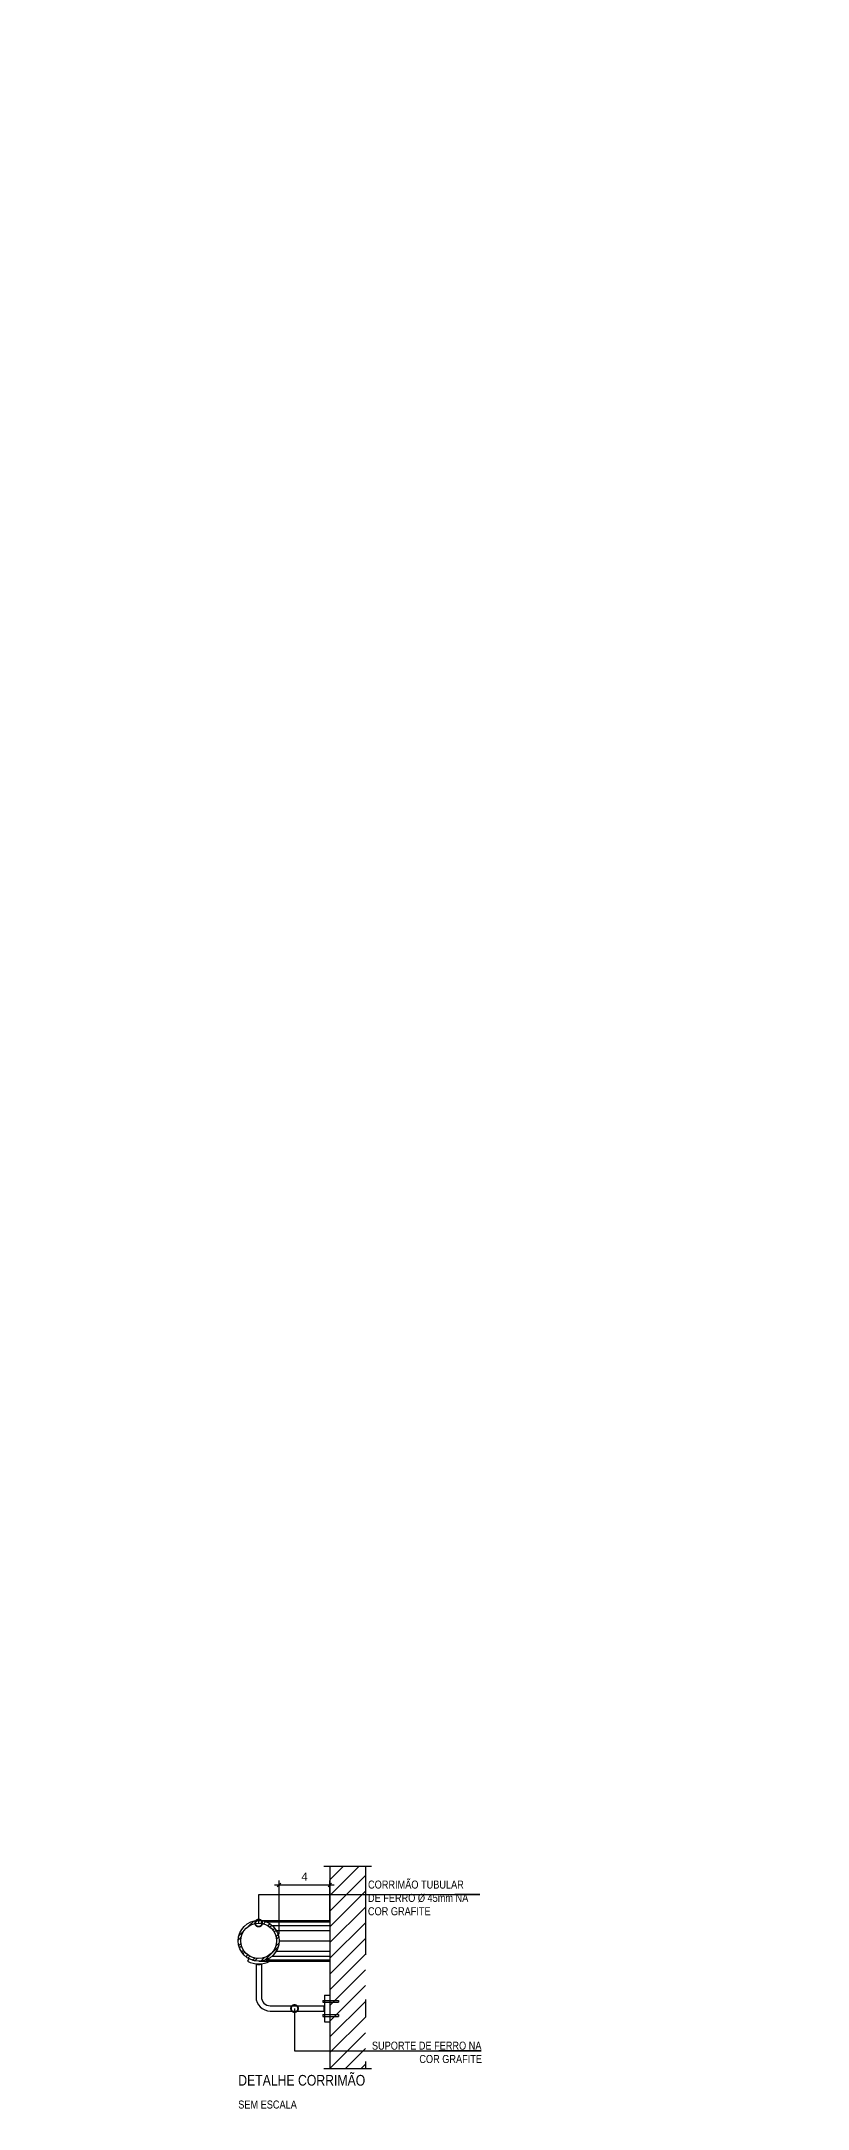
# Model space of a CAD drawing. Header units: metres. Extents: x 8 to 38.7, y -6.4 to 5.4.
# Drawn here: x 16.6 to 20.91, y -6.23 to 5.4 of the extents above; entities that cross this region are included whole.
import ezdxf
from ezdxf.xclip import XClip

# ---------------------------------------------------------------- set-up
doc = ezdxf.new("R2010")
doc.units = ezdxf.units.M
doc.header["$XCLIPFRAME"] = 0
doc.header["$PDMODE"] = 35
for name, pattern in [('8231-CRF-1$0$DASHDOT', [1, 0.5, -0.25, 0, -0.25]), ('8231-CRF-1$0$HIDDEN', [0.375, 0.25, -0.125]), ('ESTILO_TQS_0004', [1.12, 0.5, -0.2, 0.01, -0.2, 0.01, -0.2])]:
    doc.linetypes.add(name, pattern=pattern)
for name, color, linetype in [('205', 232, 'ESTILO_TQS_0004'), ('3', 2, 'Continuous'), ('4', 2, 'Continuous'), ('ARQ-DIM', 2, 'Continuous'), ('ARQ-SIM', 1, 'Continuous'), ('ARQ-TXT', 2, 'Continuous')]:
    doc.layers.add(name, color=color, linetype=linetype)
doc.styles.add('8231-CRF-1$0$r80-e25', font='romans.shx', dxfattribs={"height": 0.05})
doc.styles.add('Adesa', font='ARIALN.TTF')
doc.styles.add('Arial', font='arial.ttf')
doc.dimstyles.new('8231-CRF-1$0$25', dxfattribs={"dimtxt": 0.01, "dimasz": 0.0505, "dimexe": 0.022, "dimexo": 0.0295, "dimgap": 0.012, "dimtad": 1, "dimzin": 4, "dimdsep": 46, "dimtxsty": '8231-CRF-1$0$r80-e25', "dimblk1": '8231-CRF-1$0$_DOTSMALL', "dimblk2": '8231-CRF-1$0$_DOTSMALL', "dimsah": 1, "dimcen": 0.1, "dimdle": 0.0275, "dimclrd": 1, "dimclre": 1, "dimclrt": 3, "dimadec": 0, "dimazin": 0, "dimtfac": 1, "dimtix": 1, "dimtmove": 2, "dimatfit": 3, "dimldrblk": '8231-CRF-1$0$_DOTSMALL', "dimfxl": 1, "dimtolj": 1, "dimtzin": 4, "dimarcsym": 0})
doc.dimstyles.new('D25', dxfattribs={"dimscale": 0.25, "dimtxt": 0.18, "dimasz": 0.08, "dimexe": 0.1, "dimexo": 0.15, "dimgap": 0.1, "dimtad": 3, "dimdec": 1, "dimlfac": 100, "dimzin": 12, "dimtxsty": 'Arial', "dimblk": 'OBLIQUE', "dimcen": 0.1, "dimdle": 0.1, "dimclrd": 1, "dimclre": 1, "dimclrt": 2, "dimaunit": 1, "dimadec": 0, "dimazin": 0, "dimtfac": 1, "dimtdec": 1, "dimtix": 1, "dimtmove": 2, "dimatfit": 3, "dimldrblk": 'OBLIQUE', "dimfxl": 1, "dimtolj": 1, "dimtzin": 0, "dimarcsym": 0})

# ---------------------------------------------------------------- blocks, each defined once
blk = doc.blocks.new('est-ex-11-dps-r00')
at = {"layer": '3'}
h = blk.add_hatch(color=8, dxfattribs=at)
h.dxf.hatch_style = 1
h.paths.add_polyline_path([(-232.004486, -395.998796), (719.496112, -396.003017), (719.496112, -409.003017), (473.006123, -409.003017), (473.006123, -541.00374), (459.996043, -541.00374), (459.996043, -409.002436), (12.995548, -409.002436), (12.995548, -937.000989), (-251.979379, -937.000989), (-251.979379, -924.007258), (-232.004327, -924.007258), (-232.004327, -855.00029), (-213.00434, -855.00029), (-213.00434, -924.000989), (-0.004452, -924.000989), (-0.004452, -414.999045), (-213.004452, -414.999045), (-213.004452, -481.999806), (-232.004486, -481.999806)])
h.paths.add_polyline_path([(719.496112, -244.999631), (-57.501936, -244.996565), (-57.501936, -225.996565), (0, -225.996565), (0, 0), (-236.004459, 0), (-236.004459, -245.001184), (-249.004459, -245.001184), (-249.004459, 12.999153), (-0.000305, 12.999153), (-0.000305, 282.997758), (-504.003335, 282.997758), (-504.003335, -245.001184), (-517.003335, -245.001184), (-517.003335, 295.998453), (12.994618, 295.998453), (12.994618, -232.000212), (459.996043, -232.000212), (459.996043, -99.998908), (472.996043, -99.998908), (472.996043, -231.999631), (719.496112, -231.999631)])
h.paths.add_polyline_path([(-993.00031, -541.00374), (-993.00031, -409.003017), (-1239.500379, -409.003017), (-1239.500379, -396.003017), (-520.003335, -396.002991), (-520.003335, -409.002991), (-980.00031, -409.002436), (-980.00031, -541.00374)])
h.paths.add_polyline_path([(-2253.500545, -245.000956), (-2253.500545, -232.000956), (-2008.001965, -232.000956), (-2008.001965, -100.000255), (-1995.001965, -100.000255), (-1995.001965, -232.000655), (-1547.999687, -232.000655), (-1547.999687, 77.996564), (-1534.999687, 77.996564), (-1534.999687, -183.000162), (-1385.510847, -183.000162), (-1385.510847, -195.99998), (-1534.999687, -195.99998), (-1534.999687, -245.000515), (-2253.500545, -245.000515)])
h.paths.add_polyline_path([(-2253.500545, -396.001692), (-1534.999904, -396.002133), (-1534.999904, -445.002668), (-1385.510832, -445.002668), (-1385.510832, -458.002486), (-1534.999904, -458.002486), (-1534.999904, -718.997619), (-1547.999904, -718.997619), (-1547.999904, -409.001461), (-1995.001777, -409.001461), (-1995.001777, -540.99621), (-2008.001965, -540.99621), (-2008.001965, -409.001316), (-2253.500545, -409.001316)])
h.paths.add_polyline_path([(-2399.510997, -445.004573), (-2561.999822, -445.004573), (-2561.999822, -718.997885), (-2548.999822, -718.997885), (-2548.999822, -458.004573), (-2399.510997, -458.004573), (-2399.510997, -445.004803)])
h.paths.add_polyline_path([(1027.995404, -445.001113), (865.506331, -445.001113), (865.506331, -458.001113), (1014.995404, -458.001113), (1014.995404, -718.997491), (1027.995404, -718.997491)])
h.paths.add_polyline_path([(-520.003335, -244.999631), (-520.003335, -232.000212), (-980.00031, -232.000212), (-980.00031, -99.998908), (-993.00031, -99.998908), (-993.00031, -231.999631), (-1239.500379, -231.999631), (-1239.500379, -244.999631)])
h.paths.add_polyline_path([(1245.999783, -327.001325), (1689.007686, -327.001325), (1689.007686, -314.001325), (1245.999783, -314.001325)])
h.paths.add_polyline_path([(-2561.999343, 77.995239), (-2561.999343, -195.997845), (-2399.510997, -195.997845), (-2399.510997, -182.997845), (-2548.999343, -182.997845), (-2548.999343, 77.995239), (-2561.999822, 77.995239)])
h.paths.add_polyline_path([(1027.995156, -196.001535), (1027.995156, 77.998295), (1014.995156, 77.998295), (1014.995156, -183.001611), (865.506331, -183.001611), (865.506331, -196.001535)])
h.paths.add_polyline_path([(-3223.007243, -327.001325), (-2779.99934, -327.001325), (-2779.99934, -314.001325), (-3223.007243, -314.001325)])
h.paths.add_polyline_path([(-517.003335, -937.001848), (-352.982201, -937.001848), (-352.982201, -924.001848), (-504.003335, -924.001848), (-504.003335, -395.998796), (-517.003335, -395.998796)])
h.paths.add_polyline_path([(1015.01125, -327.001325), (1155.51125, -327.001325), (1155.51125, -314.001325), (1015.01125, -314.001325)])
h.paths.add_polyline_path([(-2689.510807, -327.001325), (-2549.010807, -327.001325), (-2549.010807, -314.001325), (-2689.510807, -314.001325)])
at = {"layer": '4'}
h = blk.add_hatch(color=8, dxfattribs=at)
h.dxf.hatch_style = 1
h.paths.add_polyline_path([(870.51125, -327.001325), (1015.01125, -327.001325), (1015.01125, -314.001325), (870.51125, -314.001325)])
h.paths.add_polyline_path([(1517.998246, -449.002012), (1531.000227, -449.002012), (1531.000227, -327.001324), (1517.998246, -327.001324)])
h.paths.add_polyline_path([(1689.007686, -327.001325), (1803.000199, -327.001325), (1803.000199, -314.002172), (1689.007686, -314.002172)])
h.paths.add_polyline_path([(1518.002686, -314.002172), (1531.002686, -314.002172), (1531.002686, -192.002332), (1518.002686, -192.002332)])
h.paths.add_polyline_path([(-3065.002243, -314.002172), (-3052.002243, -314.002172), (-3052.002243, -192.002332), (-3065.002243, -192.002332)])
h.paths.add_polyline_path([(-3064.999784, -449.002012), (-3051.997803, -449.002012), (-3051.997803, -327.002172), (-3064.999784, -327.002172)])
h.paths.add_polyline_path([(-3336.999755, -327.001324), (-3223.007243, -327.001324), (-3223.007243, -314.001325), (-3336.999755, -314.001325)])
h.paths.add_polyline_path([(-2549.010807, -327.001325), (-2404.510807, -327.001325), (-2404.510807, -314.001325), (-2549.010807, -314.001325)])
h.paths.add_polyline_path([(74.532066, -924.005286), (12.995548, -924.005286), (12.995548, -937.000989), (74.532066, -937.000989)])
h.paths.add_polyline_path([(-1372.998858, -46.500032), (-1359.998858, -46.500032), (-1359.998858, 165.999968), (-1372.998858, 165.999968)])
h.paths.add_polyline_path([(-2548.999822, -718.997885), (-2561.999822, -718.997885), (-2561.999822, -936.998934), (-2548.999822, -936.998934)])
h.paths.add_polyline_path([(-2561.999822, -445.004573), (-2634.999822, -445.004573), (-2634.999822, -458.001295), (-2561.999822, -458.001295)])
h.paths.add_polyline_path([(-1112.000061, 295.99876), (-1112.000061, 152.998767), (-1099.000187, 152.998767), (-1099.000187, 282.998799), (-1029.069445, 282.998799), (-1029.069445, 295.99876)])
h.paths.add_polyline_path([(-2736.996513, -763.91298), (-2723.996513, -763.91298), (-2723.996513, -620.91298), (-2736.996513, -620.91298)])
h.paths.add_polyline_path([(-2736.996513, -20.089668), (-2723.996513, -20.089668), (-2723.996513, 122.910332), (-2736.996513, 122.910332)])
h.paths.add_polyline_path([(1027.995404, -718.997491), (1014.995404, -718.997491), (1014.995404, -936.998627), (1027.995404, -936.998627)])
h.paths.add_polyline_path([(1101.995156, -445.001113), (1027.995404, -445.001113), (1027.995404, -457.997884), (1101.995156, -457.997884)])
h.paths.add_polyline_path([(2138.000201, -253.001325), (2125.000197, -253.001325), (2125.000197, -314.001325), (1853.000199, -314.001325), (1853.000199, -327.001324), (2125.000219, -327.001324), (2125.000219, -388.001325), (2138.000201, -388.001325)])
h.paths.add_polyline_path([(592.000796, 295.99876), (509.070038, 295.99876), (509.070038, 282.998799), (579.00078, 282.998799), (579.00078, 152.998392), (592.00078, 152.998392), (592.00078, 295.99876)])
h.paths.add_polyline_path([(592.000796, -937.001408), (592.000796, -794.000771), (579.000796, -794.000771), (579.000796, -924.001447), (509.070053, -924.001447), (509.070053, -937.001408), (592.000811, -937.001408)])
h.paths.add_polyline_path([(-2126.000352, -937.001408), (-2043.069595, -937.001408), (-2043.069595, -924.001447), (-2113.000337, -924.001447), (-2113.000337, -794.001191), (-2126.000337, -794.001191), (-2126.000337, -937.001408)])
h.paths.add_polyline_path([(839.999696, -46.499368), (852.999696, -46.499368), (852.999696, 166.000632), (839.999696, 166.000632)])
h.paths.add_polyline_path([(839.999696, -807.00328), (852.999696, -807.00328), (852.999696, -594.50328), (839.999696, -594.50328)])
h.paths.add_polyline_path([(-2386.999253, -807.00328), (-2373.999253, -807.00328), (-2373.999253, -594.50328), (-2386.999253, -594.50328)])
h.paths.add_polyline_path([(1189.996956, -763.91298), (1202.996956, -763.91298), (1202.996956, -620.91298), (1189.996956, -620.91298)])
h.paths.add_polyline_path([(1189.996956, -20.089668), (1202.996956, -20.089668), (1202.996956, 122.910332), (1189.996956, 122.910332)])
h.paths.add_polyline_path([(-2984.999916, -914.001323), (-2984.999916, -750.999946), (-2997.999778, -750.999946), (-2997.999778, -900.997727), (-3045.999778, -900.997727), (-3045.999778, -914.001323)])
h.paths.add_polyline_path([(1451.000359, 272.998675), (1451.000359, 109.997373), (1464.000222, 109.997373), (1464.000222, 259.995079), (1512.000221, 259.995079), (1512.000221, 272.998675)])
h.paths.add_polyline_path([(1451.000359, -914.001323), (1512.000221, -914.001323), (1512.000221, -900.997727), (1464.000222, -900.997727), (1464.000222, -751.000021), (1451.000359, -751.000021)])
h.paths.add_polyline_path([(-878.069286, -937.00153), (-745.536564, -937.00153), (-745.536564, -923.999823), (-786.000045, -923.999823), (-786.000045, -624.003488), (-799.000045, -624.003488), (-799.000045, -924.001237), (-878.06927, -924.001237), (-878.06927, -937.00153)])
h.paths.add_polyline_path([(-1372.998858, -807.001266), (-1359.998858, -807.001266), (-1359.998858, -594.501266), (-1372.998858, -594.501266)])
h.paths.add_polyline_path([(-1099.000046, -794.001415), (-1111.99992, -794.001415), (-1111.99992, -937.001408), (-1029.069303, -937.001408), (-1029.069303, -924.001447), (-1099.000046, -924.001447)])
h.paths.add_polyline_path([(-878.069286, 295.998882), (-878.069286, 282.998589), (-799.000061, 282.998589), (-799.000061, -16.99916), (-786.000061, -16.99916), (-786.000061, 282.997175), (-745.53658, 282.997175), (-745.53658, 295.998882), (-878.069302, 295.998882)])
h.paths.add_polyline_path([(-2561.999366, -183.001307), (-2635.999822, -183.001307), (-2635.999822, -196.001304), (-2561.999343, -195.997845)])
h.paths.add_polyline_path([(-2549.004314, 295.991967), (-2561.999366, 295.991967), (-2561.999366, 77.995239), (-2549.004314, 77.995239)])
h.paths.add_polyline_path([(-520.003335, -937.002591), (-520.003335, -409.002981), (-533.003335, -409.002981), (-533.003335, -924.002648), (-594.536549, -924.002648), (-594.536549, -937.002648), (-520.003335, -937.002648)])
h.paths.add_polyline_path([(1736.995331, -914.001323), (1736.995331, -901.001351), (1729.988975, -901.001351), (1729.988975, -569.001318), (1716.988975, -569.001318), (1716.988975, -901.001351), (1662.988975, -901.001351), (1662.988975, -914.001323), (1736.989194, -914.001323)])
h.paths.add_polyline_path([(1797.998392, -914.001296), (1910.998392, -914.001296), (1910.998392, -901.001323), (1797.998392, -901.001323)])
h.paths.add_polyline_path([(2137.995113, -914.001323), (2137.995113, -539.001566), (2124.995113, -539.001566), (2124.995113, -901.001323), (2061.998395, -901.001323), (2061.998395, -914.001323)])
h.paths.add_polyline_path([(1101.995156, -183.004764), (1027.995156, -183.004764), (1027.995156, -196.001535), (1101.995156, -196.001535)])
h.paths.add_polyline_path([(1027.995156, 295.998392), (1014.995156, 295.998392), (1014.995156, 77.998295), (1027.995156, 77.998295)])
h.paths.add_polyline_path([(1736.995331, 272.998675), (1662.995113, 272.998675), (1662.995113, 259.998703), (1716.995113, 259.998703), (1716.995113, -72.00133), (1729.995113, -72.00133), (1729.995113, 259.998703), (1737.001468, 259.998703), (1737.001468, 272.998675)])
h.paths.add_polyline_path([(1797.998392, 259.998675), (1910.998392, 259.998675), (1910.998392, 272.998648), (1797.998392, 272.998648)])
edge = h.paths.add_edge_path()
edge.add_line((2137.995113, 272.998675), (2061.998393, 272.998675))
edge.add_line((2061.998393, 272.998675), (2061.998393, 259.998675))
edge.add_line((2061.998393, 259.998675), (2124.99511, 259.998675))
edge.add_line((2124.99511, 259.998675), (2124.99511, -102.001082))
edge.add_line((2124.99511, -102.001082), (2137.99511, -102.001082))
edge.add_line((2137.99511, -102.001082), (2137.99511, 272.998675))
h.paths.add_polyline_path([(358.065018, -937.00153), (358.065018, -924.001613), (278.996063, -924.001613), (278.996063, -624.003488), (265.996063, -624.003488), (265.996063, -924.000199), (225.532312, -924.000199), (225.532312, -937.00153), (358.065034, -937.00153)])
h.paths.add_polyline_path([(358.065018, 295.998882), (225.532296, 295.998882), (225.532296, 282.997551), (265.996047, 282.997551), (265.996047, -16.99916), (278.996047, -16.99916), (278.996047, 282.998965), (358.065003, 282.998965), (358.065003, 295.998882)])
h.paths.add_polyline_path([(-1534.999904, -718.997619), (-1547.999935, -718.997619), (-1547.999672, -924.00172), (-1608.536714, -924.00172), (-1608.53673, -937.001381), (-1482.999904, -937.001381), (-1482.999904, -924.002611), (-1534.999904, -924.002611)])
h.paths.add_polyline_path([(-1892.069467, -937.00153), (-1759.536745, -937.00153), (-1759.536745, -923.999823), (-1802.000496, -923.999823), (-1802.000496, -624.003488), (-1815.000496, -624.003488), (-1815.000496, -924.001237), (-1892.069452, -924.001237), (-1892.069452, -937.00153)])
h.paths.add_polyline_path([(-3270.99386, -914.001323), (-3196.993641, -914.001323), (-3196.993641, -900.998962), (-3250.993641, -900.998962), (-3250.993641, -569.001318), (-3263.993641, -569.001318), (-3263.993641, -900.998962), (-3270.999997, -900.998962), (-3270.999997, -914.001323)])
h.paths.add_polyline_path([(-3445.003058, -914.001296), (-3332.003058, -914.001296), (-3332.003058, -900.998934), (-3445.003058, -900.998934)])
h.paths.add_polyline_path([(-3671.999781, -914.001323), (-3596.003061, -914.001323), (-3596.003061, -900.998934), (-3658.999778, -900.998934), (-3658.999778, -539.001566), (-3671.999778, -539.001566)])
h.paths.add_polyline_path([(74.531441, 295.998453), (12.994618, 295.998453), (12.994618, 282.998733), (74.531441, 282.998733)])
h.paths.add_polyline_path([(-520.003335, 296), (-594.536549, 296), (-594.536549, 283), (-533.003335, 283), (-533.003335, -231.999657), (-520.003335, -231.999657), (-520.003335, 295.999943)])
h.paths.add_polyline_path([(-3658.999753, -253.001325), (-3671.999758, -253.001325), (-3671.999758, -388.001325), (-3658.999775, -388.001325), (-3658.999775, -327.001324), (-3386.999755, -327.001324), (-3386.999755, -314.001325), (-3658.999753, -314.001325)])
h.paths.add_polyline_path([(-1482.999919, 295.998733), (-1608.53673, 295.998733), (-1608.53673, 282.999072), (-1547.999687, 282.999072), (-1547.999687, 77.996564), (-1534.999919, 77.996564), (-1534.999919, 282.999963), (-1482.999919, 282.999963)])
h.paths.add_polyline_path([(-2126.000352, 295.99876), (-2126.000352, 152.998767), (-2113.000352, 152.998767), (-2113.000352, 282.99876), (-2043.06961, 282.99876), (-2043.06961, 295.99876)])
h.paths.add_polyline_path([(-2386.999253, 11.500632), (-2373.999253, 11.500632), (-2373.999253, 166.000632), (-2386.999253, 166.000632)])
h.paths.add_polyline_path([(-2984.999916, 272.998675), (-3045.999916, 272.998675), (-3045.999916, 259.998675), (-2997.999916, 259.998675), (-2997.999916, 109.998591), (-2984.999916, 109.998591)])
h.paths.add_polyline_path([(-3270.999997, 272.998675), (-3270.999997, 259.996314), (-3263.993641, 259.996314), (-3263.993641, -72.00133), (-3250.993641, -72.00133), (-3250.993641, 259.996314), (-3196.993641, 259.996314), (-3196.993641, 272.998675), (-3270.99386, 272.998675)])
h.paths.add_polyline_path([(-3445.003058, 259.996286), (-3332.003058, 259.996286), (-3332.003058, 272.998648), (-3445.003058, 272.998648)])
h.paths.add_polyline_path([(-3671.999778, 272.998675), (-3671.999778, -102.001082), (-3658.999778, -102.001082), (-3658.999778, 259.996286), (-3596.003061, 259.996286), (-3596.003061, 272.998675)])
h.paths.add_polyline_path([(-1815.007394, 30.00084), (-1802.007394, 30.00084), (-1802.007394, 188.50084), (-1815.007394, 188.50084)])
h.paths.add_polyline_path([(-1892.036745, 282.997514), (-1759.536745, 282.997514), (-1759.536745, 295.997514), (-1892.036745, 295.997514)])
at = {"layer": '205'}
blk.add_line((-3872.588223, -320.501324), (2278.789691, -320.501324), dxfattribs=at)
blk = doc.blocks.new('*X198')
at = {"color": 0}
for p, q in [((15.24, 8.16), (15.41, 8.34)), ((15.27, 8.37), (15.56, 8.67)), ((15.81, 8.92), (16.11, 9.21)), ((16.14, 9.07), (16.32, 9.24)), ((16.51, 9.09), (16.64, 9.22)), ((16.66, 9.06), (16.78, 9.18)), ((16.9, 8.95), (17.01, 9.06)), ((17.01, 8.88), (17.12, 8.98)), ((17.18, 8.7), (17.29, 8.8)), ((17.25, 8.59), (17.36, 8.7)), ((17.35, 8.34), (17.47, 8.46)), ((17.38, 8.19), (17.51, 8.32)), ((15.26, 7.84), (15.39, 7.97)), ((15.3, 7.7), (15.42, 7.82)), ((15.42, 7.47), (15.53, 7.58)), ((15.5, 7.36), (15.6, 7.47)), ((15.68, 7.19), (15.78, 7.3)), ((15.78, 7.12), (15.89, 7.23)), ((16.02, 7.01), (16.14, 7.13)), ((16.16, 6.97), (16.29, 7.1)), ((16.5, 6.95), (16.69, 7.14)), ((16.72, 7), (17.48, 7.76)), ((17.34, 7.79), (17.53, 7.98))]:
    blk.add_line(p, q, dxfattribs=at)
blk = doc.blocks.new('_Oblique')
at = {"color": 0, "linetype": 'ByBlock', "lineweight": -2}
blk.add_line((-0.5, -0.5), (0.5, 0.5), dxfattribs=at)
blk = doc.blocks.new('*D224')
at = {"layer": 'ARQ-DIM', "color": 1, "lineweight": -2, "transparency": 16777216}
for p, q in [((17.909, -4.972), (18.244, -4.972)), ((17.934, -5.249), (17.934, -4.947)), ((18.219, -5.169), (18.219, -4.947))]:
    blk.add_line(p, q, dxfattribs=at)
at = {"layer": 'Defpoints', "color": 0, "transparency": 16777216}
for p in [(18.219, -4.972), (18.219, -5.207), (17.934, -5.286)]:
    blk.add_point(p, dxfattribs=at)
at = {"layer": 'ARQ-DIM', "color": 1, "lineweight": -2, "transparency": 16777216, "xscale": 0.02, "yscale": 0.02, "zscale": 0.02, "rotation": 180}
blk.add_blockref('_Oblique', (17.934, -4.972), dxfattribs=at)
at = {"layer": 'ARQ-DIM', "color": 1, "lineweight": -2, "transparency": 16777216, "xscale": 0.02, "yscale": 0.02, "zscale": 0.02}
blk.add_blockref('_Oblique', (18.219, -4.972), dxfattribs=at)
at = {"layer": 'ARQ-DIM', "color": 2, "transparency": 16777216, "insert": (18.077, -4.925), "char_height": 0.045, "attachment_point": 5, "style": 'Arial'}
blk.add_mtext('\\A1;4', dxfattribs=at)
blk = doc.blocks.new('8231-CRF-1$0$_DOTSMALL')
at = {"color": 0, "linetype": 'ByBlock', "const_width": 0.5}
blk.add_lwpolyline([(-0.0625, 0, 1), (0.0625, 0, 1)], format="xyb", close=True, dxfattribs=at)

msp = doc.modelspace()

# ---------------------------------------------------------------- hatches: boundary and pattern name
h = msp.add_hatch()
h.set_pattern_fill('ANSI31', color=2, scale=0.5, style=0)
h.set_pattern_definition([(45, (18.21927, -6.00338), (-0.0441942, 0.0441942), [])])
h.paths.add_polyline_path([(18.41927, -4.86575), (18.21927, -4.86575), (18.21927, -6.00338), (18.41927, -6.00338)])

# ---------------------------------------------------------------- linework, layer by layer
at = {"color": 5}
msp.add_line((18.21927, -4.86575), (18.21927, -6.00338), dxfattribs=at)
for p, q in [((17.81927, -5.17122), (18.21927, -5.17122)), ((18.21927, -5.17122), (18.21927, -5.40122)), ((17.81927, -5.40122), (18.21927, -5.40122))]:
    msp.add_line(p, q)
at = {"color": 1}
for p, q in [((17.86126, -5.17916), (18.21927, -5.17916)), ((17.89467, -5.19939), (18.21927, -5.19939)), ((17.91847, -5.22805), (18.21927, -5.22805)), ((17.91847, -5.34438), (18.21927, -5.34438)), ((17.93427, -5.28622), (18.21927, -5.28622)), ((17.86126, -5.39328), (18.21927, -5.39328)), ((17.89467, -5.37304), (18.21927, -5.37304)), ((18.26803, -5.62122), (18.26803, -5.63122)), ((18.2686, -5.70122), (18.2686, -5.71122))]:
    msp.add_line(p, q, dxfattribs=at)
at = {"color": 2}
for p, q in [((17.76454, -5.38669), (17.75708, -5.40038)), ((17.80427, -5.41535), (17.80427, -5.60122)), ((17.80527, -5.41546), (17.80527, -5.41848)), ((17.80627, -5.41557), (17.80627, -5.41858)), ((17.80727, -5.41566), (17.80727, -5.41868)), ((17.80827, -5.41575), (17.80827, -5.41876)), ((17.80927, -5.41583), (17.80927, -5.41884)), ((17.81027, -5.41591), (17.81027, -5.41891)), ((17.81127, -5.41597), (17.81127, -5.41898)), ((17.81227, -5.41603), (17.81227, -5.41903)), ((17.81327, -5.41608), (17.81327, -5.41908)), ((17.81427, -5.41612), (17.81427, -5.41912)), ((17.81527, -5.41616), (17.81527, -5.41916)), ((17.81627, -5.41618), (17.81627, -5.41918)), ((17.81727, -5.4162), (17.81727, -5.4192)), ((17.81827, -5.41621), (17.81827, -5.41921)), ((17.81927, -5.41622), (17.81927, -5.41922)), ((17.82027, -5.41621), (17.82027, -5.41921)), ((17.82127, -5.4162), (17.82127, -5.4192)), ((17.82227, -5.41618), (17.82227, -5.41918)), ((17.82327, -5.41616), (17.82327, -5.41916)), ((17.82427, -5.41612), (17.82427, -5.41912)), ((17.82527, -5.41608), (17.82527, -5.41908)), ((17.82627, -5.41603), (17.82627, -5.41903)), ((17.82727, -5.41597), (17.82727, -5.41898)), ((17.82827, -5.41591), (17.82827, -5.41891)), ((17.82927, -5.41583), (17.82927, -5.41884)), ((17.83027, -5.41575), (17.83027, -5.41876)), ((17.83127, -5.41566), (17.83127, -5.41868)), ((17.83227, -5.41557), (17.83227, -5.41858)), ((17.83327, -5.41546), (17.83327, -5.41848)), ((17.83427, -5.41535), (17.83427, -5.60122)), ((17.83427, -5.41535), (17.83427, -5.60122)), ((17.874, -5.38669), (17.88145, -5.40038)), ((17.88427, -5.65122), (18.18927, -5.65122)), ((17.88427, -5.65122), (18.18927, -5.65122)), ((17.88427, -5.68122), (18.18927, -5.68122)), ((18.17927, -5.62122), (18.18927, -5.62122)), ((18.17927, -5.62122), (18.17927, -5.63122)), ((18.17927, -5.63122), (18.18927, -5.63122)), ((18.18627, -5.65122), (18.18627, -5.68122)), ((18.18627, -5.65222), (18.18927, -5.65222)), ((18.18627, -5.65322), (18.18927, -5.65322)), ((18.18627, -5.65422), (18.18927, -5.65422)), ((18.18627, -5.65522), (18.18927, -5.65522)), ((18.18627, -5.65622), (18.18927, -5.65622)), ((18.18627, -5.65722), (18.18927, -5.65722)), ((18.18627, -5.65822), (18.18927, -5.65822)), ((18.18627, -5.65922), (18.18927, -5.65922)), ((18.18627, -5.66022), (18.18927, -5.66022)), ((18.18627, -5.66122), (18.18927, -5.66122)), ((18.18627, -5.66222), (18.18927, -5.66222)), ((18.18627, -5.66322), (18.18927, -5.66322)), ((18.18627, -5.66422), (18.18927, -5.66422)), ((18.18627, -5.66522), (18.18927, -5.66522)), ((18.18627, -5.66622), (18.18927, -5.66622)), ((18.18627, -5.66722), (18.18927, -5.66722)), ((18.18627, -5.66822), (18.18927, -5.66822)), ((18.18627, -5.66922), (18.18927, -5.66922)), ((18.18627, -5.67022), (18.18927, -5.67022)), ((18.18627, -5.67122), (18.18927, -5.67122)), ((18.18627, -5.67222), (18.18927, -5.67222)), ((18.18627, -5.67322), (18.18927, -5.67322)), ((18.18627, -5.67422), (18.18927, -5.67422)), ((18.18627, -5.67522), (18.18927, -5.67522)), ((18.18627, -5.67622), (18.18927, -5.67622)), ((18.18627, -5.67722), (18.18927, -5.67722)), ((18.18627, -5.67822), (18.18927, -5.67822)), ((18.18627, -5.67922), (18.18927, -5.67922)), ((18.18627, -5.68022), (18.18927, -5.68022)), ((18.18927, -5.59122), (18.18927, -5.74122)), ((18.18927, -5.59122), (18.21927, -5.59122)), ((18.17927, -5.70122), (18.18927, -5.70122)), ((18.17927, -5.70122), (18.17927, -5.71122)), ((18.17927, -5.71122), (18.18927, -5.71122)), ((18.18927, -5.74122), (18.21927, -5.74122))]:
    msp.add_line(p, q, dxfattribs=at)
at = {"color": 1, "linetype": '8231-CRF-1$0$HIDDEN'}
for p, q in [((18.18927, -5.62122), (18.26803, -5.62122)), ((18.18927, -5.63122), (18.26803, -5.63122)), ((18.18927, -5.70122), (18.2686, -5.70122)), ((18.18927, -5.71122), (18.2686, -5.71122))]:
    msp.add_line(p, q, dxfattribs=at)
at = {"color": 4}
for radius in [0.115, 0.1]:
    msp.add_circle((17.81927, -5.28622), radius, dxfattribs=at)
at = {"color": 2}
for centre, radius, start, end in [((17.81927, -5.28622), 0.13, 241.421943, 298.578057), ((17.81927, -5.28622), 0.133, 263.524292, 276.475708), ((17.88427, -5.60122), 0.08, 180, 270), ((17.88427, -5.60122), 0.05, 180, 270)]:
    msp.add_arc(centre, radius, start, end, dxfattribs=at)
at = {"layer": 'ARQ-SIM', "color": 4, "linetype": '8231-CRF-1$0$DASHDOT'}
for p, q in [((18.18451, -4.86575), (18.45265, -4.86575)), ((18.18451, -6.00338), (18.45265, -6.00338))]:
    msp.add_line(p, q, dxfattribs=at)
at = {"layer": 'ARQ-SIM', "linetype": '8231-CRF-1$0$DASHDOT'}
msp.add_line((18.41927, -4.86575), (18.41927, -6.00338), dxfattribs=at)

# ---------------------------------------------------------------- block references
at = {"linetype": 'Continuous'}
ref = msp.add_blockref('est-ex-11-dps-r00', (38.99962, 8.18726), dxfattribs=dict(at, xscale=0.01, yscale=0.01, zscale=0.01))
XClip(ref).set_block_clipping_path([(-3087.5187336375, -524.0872977988), (-2678.8955138087, -307.4309439473)])
at = {"color": 2, "xscale": 0.09999999999990905, "yscale": 0.09999999999990905, "zscale": 0.09999999999990905}
msp.add_blockref('*X198', (16.18091, -6.09585), dxfattribs=at)

# ---------------------------------------------------------------- texts
at = {"layer": 'ARQ-TXT', "ltscale": 0.01, "attachment_point": 1, "style": 'Adesa'}
for s, insert, char_height, width in [('\\pi0.00055;CORRIMÃO TUBULAR DE FERRO Ø 45mm NA COR GRAFITE', (18.43345, -4.94743), 0.045, 0.621978), ('\\pi0.00278;SUPORTE DE FERRO NA \\P\\pi0.26925;COR GRAFITE', (18.45313, -5.85332), 0.045, 0.6162992), ('DETALHE CORRIMÃO', (17.70427, -6.04051), 0.06, 2.4281755), ('SEM ESCALA', (17.70427, -6.18447), 0.045, 1.4209461)]:
    msp.add_mtext(s, dxfattribs=dict(at, insert=insert, char_height=char_height, width=width))

# ---------------------------------------------------------------- dimensions: what is measured, and where the dimension line sits
at = {"layer": 'ARQ-DIM'}
dim = msp.add_linear_dim(base=(18.21927, -4.97205), p1=(17.93427, -5.28622), p2=(18.21927, -5.20655), text='4', dimstyle='D25', dxfattribs=at)
dim.commit()
dim.dimension.update_dxf_attribs({"geometry": '*D224', "text_midpoint": (18.07677, -4.92455)})

# ---------------------------------------------------------------- leaders
for points in [[(17.81927, -5.18622), (17.81973, -5.02515), (19.06182, -5.02515), (18.92172, -5.02515), (19.06182, -5.02515)], [(18.0206, -5.66707), (18.0206, -5.90534), (18.83197, -5.90534), (19.06943, -5.90534), (18.83197, -5.90534)]]:
    msp.add_leader(points, dimstyle='8231-CRF-1$0$25', override={"dimasz": 0.08}, dxfattribs=at)

doc.saveas('drawing.dxf')
